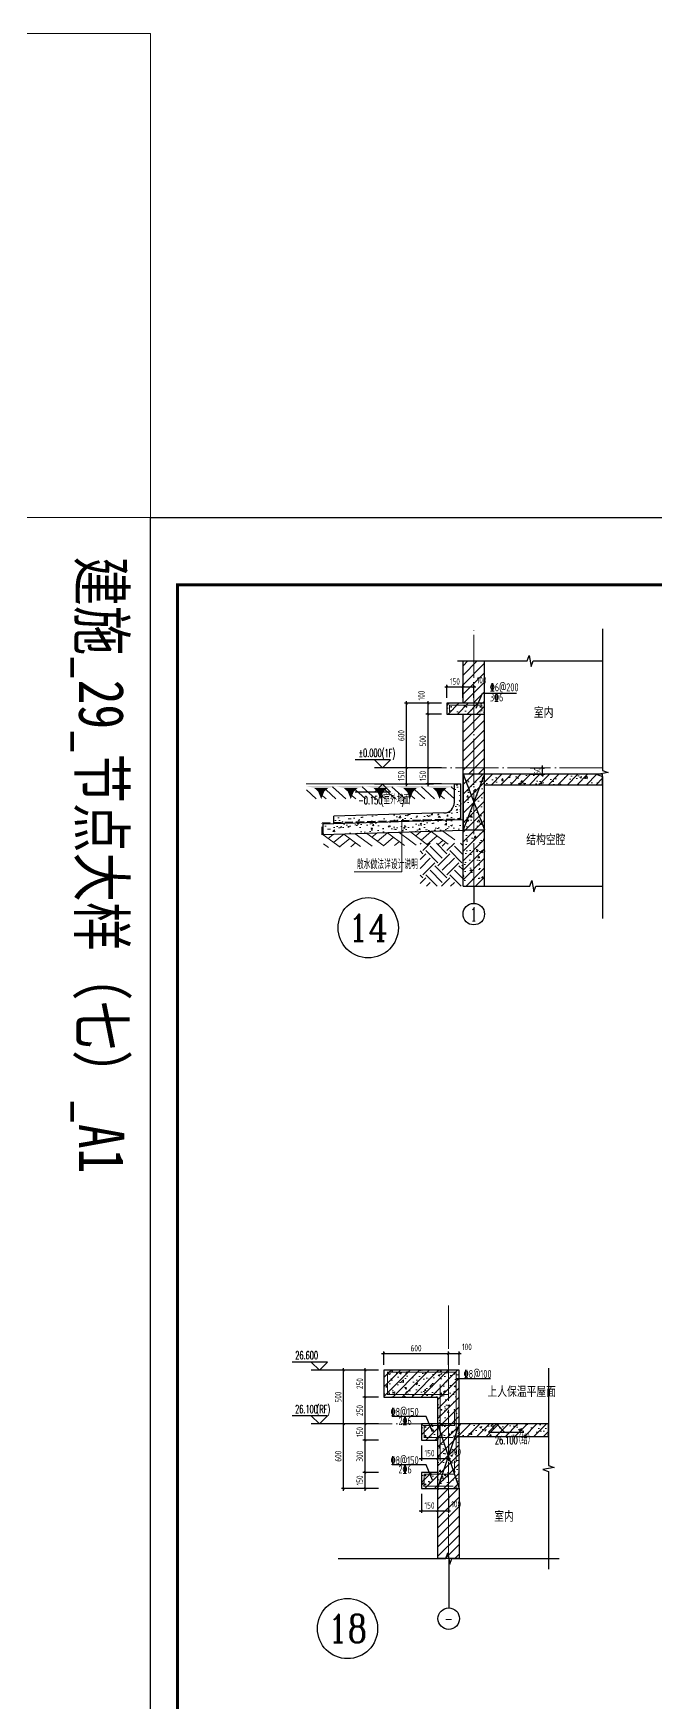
# Model space of a CAD drawing. Extents: x -1712635 to -854203, y -534641 to -21985.
# Drawn here: x -895017 to -889230, y -153896 to -138382 of the extents above; entities that cross this region are included whole.
import ezdxf
from ezdxf.enums import TextEntityAlignment as Align

# ---------------------------------------------------------------- set-up
doc = ezdxf.new("R2010")
doc.units = 0
doc.header["$LTSCALE"] = 1000
doc.linetypes.add('DASH', pattern=[0.35, 0.25, -0.1])
doc.linetypes.add('DOTE', pattern=[2.42, 2, -0.2, 0.02, -0.2])
doc.layers.get('0').update_dxf_attribs({"linetype": 'CONTINUOUS'})
doc.layers.get('Defpoints').update_dxf_attribs({"linetype": 'CONTINUOUS'})
for name, color, linetype in [('A-AXIS_TEXT', 7, 'CONTINUOUS'), ('AXIS', 3, 'CONTINUOUS'), ('COLUMN', 4, 'CONTINUOUS'), ('DIM', 2, 'CONTINUOUS'), ('DIM_ELEV', 3, 'CONTINUOUS'), ('DIM_SYMB', 3, 'CONTINUOUS'), ('PUB_TEXT', 2, 'CONTINUOUS'), ('REIN', 6, 'CONTINUOUS'), ('S-大样-砼线', 7, 'CONTINUOUS'), ('S-引出线', 40, 'CONTINUOUS'), ('TEXT', 2, 'CONTINUOUS'), ('WALL', 2, 'CONTINUOUS'), ('yichutu', 7, 'CONTINUOUS'), ('导图字', 7, 'CONTINUOUS')]:
    doc.layers.add(name, color=color, linetype=linetype)
for name, color, linetype, lineweight in [('AXIS_TEXT', 7, 'CONTINUOUS', 20), ('DOTE', 19, 'DOTE', 9), ('PUB_HATCH', 8, 'CONTINUOUS', 9), ('图框', 9, 'CONTINUOUS', 18), ('填充', 251, 'CONTINUOUS', 5), ('平面-排水沟', 86, 'CONTINUOUS', 15), ('立面-中轮廓线', 30, 'CONTINUOUS', 35), ('粉刷', 251, 'CONTINUOUS', 9)]:
    doc.layers.add(name, color=color, linetype=linetype, lineweight=lineweight)
doc.styles.add('_TCH_AXIS', font='COMPLEX', dxfattribs={"bigfont": 'GBCBIG'})
doc.styles.add('_TCH_DIM', font='SIMPLEX.shx', dxfattribs={"width": 0.7, "bigfont": 'GBCBIG.shx'})
doc.styles.add('COMPLEX', font='COMPLEX')
doc.styles.add('DIM_FONT_T3', font='SIMPLEX', dxfattribs={"width": 0.705882, "bigfont": 'GBCBIG'})
doc.styles.add('TSSD_DIMENSION', font='Tssdeng.shx', dxfattribs={"width": 0.7, "bigfont": 'tssdchn.shx'})
doc.styles.add('TSSD_REIN', font='tssdeng.shx', dxfattribs={"width": 0.7, "height": 300, "bigfont": 'tssdchn.shx'})
doc.styles.add('w', font='tssdeng.shx', dxfattribs={"width": 0.8, "bigfont": 'tssdchn.shx'})
doc.styles.add('黑体', font='simhei.ttf')
doc.dimstyles.new('TSSD_20_20', dxfattribs={"dimtxt": 60, "dimasz": 20, "dimexe": 20, "dimexo": 50, "dimgap": 20, "dimtad": 1, "dimdec": 0, "dimzin": 0, "dimdsep": 46, "dimtxsty": 'TSSD_DIMENSION', "dimblk": 'ARCHTICK', "dimblk1": 'ARCHTICK', "dimblk2": 'ARCHTICK', "dimcen": 0, "dimdle": 20, "dimclrt": 7, "dimadec": 0, "dimazin": 0, "dimtfac": 1, "dimtdec": 0, "dimtix": 1, "dimtmove": 2, "dimatfit": 3, "dimfxl": 0, "dimtolj": 1, "dimtzin": 0, "dimarcsym": 0})
pattern_1 = [(50, (28072.99, 249033.25), (143.452037, -12.550427), [15, -165]), (355, (28072.99, 249033.25), (-27.750267, 150.438427), [12, -132]), (100.4514, (28084.94, 249032.2), (115.701876, 137.88791), [12.74804, -140.22842]), (46.1842, (28072.99, 249073.25), (213.44821, -33.1038), [22.5, -247.5]), (96.6356, (28090.77, 249070.5), (186.93254, 194.82357), [19.12206, -210.3426]), (351.1842, (28072.99, 249073.25), (186.93239, 194.82372), [18, -198]), (21, (28092.99, 249063.25), (119.38141, -80.52378), [15, -165]), (326, (28092.99, 249063.25), (48.663066, 145.03001), [12, -132]), (71.4514, (28102.93, 249056.54), (168.044526, 64.5061), [12.74804, -140.22842]), (37.5, (28072.986, 249033.25), (2.431971, 66.578771), [0, -130.4, 0, -134, 0, -132.5]), (7.5, (28072.986, 249033.25), (52.613907, 78.882342), [0, -76.4, 0, -127.4, 0, -50.5]), (327.5, (28028.386, 249033.25), (106.764487, -4.510974), [0, -50, 0, -156, 0, -207]), (317.5, (28008.39, 249033.25), (116.637234, 20.020996), [0, -65, 0, -103.6, 0, -147])]
pattern_2 = [(45, (-1569657.01, 4597.395), (-44.1941915, 44.1941915), [])]
pattern_3 = [(45, (-1569657.01, 4552.52), (-44.194174, 44.194174), []), (50, (-1569657.01, 4552.52), (179.315046, -15.688034), [18.75, -206.25]), (355, (-1569657.01, 4552.52), (-34.687833, 188.048033), [15, -165]), (100.4514, (-1569642.07, 4551.21), (144.627345, 172.359886), [15.935047, -175.28553]), (46.1842, (-1569657, 4602.52), (266.81026, -41.379754), [28.125, -309.375]), (96.6356, (-1569634.78, 4599.07), (233.66568, 243.52947), [23.90257, -262.92825]), (351.1842, (-1569657, 4602.52), (233.66549, 243.52965), [22.5, -247.5]), (21, (-1569632.01, 4590.02), (149.226763, -100.654723), [18.75, -206.25]), (326, (-1569632.01, 4590.02), (60.828833, 181.28751), [15, -165]), (71.4514, (-1569619.58, 4581.63), (210.055657, 80.632624), [15.935047, -175.28553]), (37.5, (-1569657.01, 4552.52), (3.039964, 83.2234635), [0, -163, 0, -167.5, 0, -165.625]), (7.5, (-1569657.01, 4552.52), (65.767384, 98.602928), [0, -95.5, 0, -159.25, 0, -63.125]), (327.5, (-1569712.76, 4552.52), (133.455609, -5.638718), [0, -62.5, 0, -195, 0, -258.75]), (317.5, (-1569737.76, 4552.52), (145.796542, 25.026246), [0, -81.25, 0, -129.5, 0, -183.75])]

# ---------------------------------------------------------------- blocks, each defined once
blk = doc.blocks.new('GFDDDDRG')
at = {"layer": '图框'}
blk.add_lwpolyline([(923310, -107437), (923310, -159999), (893610, -159999), (893610, -107437)], close=True, dxfattribs=at)
blk.add_lwpolyline([(923310, -107437), (923310, -159999), (893610, -159999), (893610, -107437)], close=True, dxfattribs=at)
at = {"layer": '图框', "const_width": 50}
blk.add_lwpolyline([(894110, -159499), (922810, -159499), (922810, -108687), (894110, -108687)], close=True, dxfattribs=at)
blk = doc.blocks.new('yct-1051-594-26275-14850-25-1002.0')
at = {"layer": 'yichutu', "color": 7}
blk.add_lwpolyline([(0, 0), (0, 14850), (26275, 14850), (26275, 0)], close=True, dxfattribs=at)
blk = doc.blocks.new('$LINEPAT$素土夯实')
at = {"color": 0}
for p, q in [((0, -210), (210, 0)), ((120, -300), (420, 0)), ((420, 0), (608, -188)), ((495, -300), (795, 0)), ((615, 0), (705, -90)), ((210, -210), (300, -300)), ((315, -105), (502, -293)), ((705, -300), (795, -210))]:
    blk.add_line(p, q, dxfattribs=at)
blk = doc.blocks.new('$LinePat$自然土壤')
at = {"color": 0}
for p, q in [((0, -90), (71, -19)), ((0, -300), (211, -89)), ((210, -300), (286, -224)), ((420, -300), (630, -90))]:
    blk.add_line(p, q, dxfattribs=at)
for points in [[(0, 0), (630, 0), (168, -45), (462, -45)], [(168, -45), (462, -45), (252, -132), (378, -132)], [(252, -132), (378, -132), (315, -300)]]:
    blk.add_solid(points, dxfattribs=at)
blk = doc.blocks.new('sanshui')
at = {"layer": '粉刷'}
h = blk.add_hatch(dxfattribs=at)
h.set_pattern_fill('混凝土', color=256, scale=20)
h.set_pattern_definition(pattern_1)
edge = h.paths.add_edge_path()
edge.add_line((346318, 427330), (346258, 427330))
edge.add_line((346258, 427330), (346258, 427160))
edge.add_arc((346158, 427160), 100, 271.7184, 360, ccw=False)
edge.add_line((346161, 427060), (345138, 427030))
edge.add_line((345138, 427030), (345138, 426970))
edge.add_line((345138, 426970), (346318, 427005))
edge.add_line((346318, 427005), (346318, 427330))
h = blk.add_hatch(dxfattribs=at)
h.set_pattern_fill('混凝土', color=256, scale=20)
h.set_pattern_definition(pattern_1)
h.paths.add_polyline_path([(346338, 426896), (346338, 426996), (345038, 426957), (345038, 426857)])
at = {"layer": 'COLUMN'}
for p, q in [((346258, 427330), (346318, 427330)), ((346258, 427160), (346258, 427330)), ((346318, 426995), (346318, 427330)), ((346338, 426996), (345038, 426957)), ((345038, 426857), (345038, 426957)), ((346161, 427060), (345138, 427030)), ((345138, 426960), (345138, 427030)), ((346338, 426896), (345038, 426857))]:
    blk.add_line(p, q, dxfattribs=at)
blk.add_arc((346158, 427160), 100, 271.7184, 0, dxfattribs=at)
at = {"layer": '立面-中轮廓线', "linetype": 'DASH', "ltscale": 0.3}
blk.add_lwpolyline([(345028, 426857), (345028, 426966), (346318, 427005)], dxfattribs=at)
at = {"layer": '粉刷'}
blk.add_line((344881, 427330), (346258, 427330), dxfattribs=at)
at = {"layer": '粉刷', "yscale": 0.4, "zscale": 0.4}
for name, p, xscale, rotation in [('$LinePat$自然土壤', (345157, 427310), -0.4369306507241237, 359.9999999999903), ('$LinePat$自然土壤', (345432, 427310), -0.4369306507241237, 359.9999999999903), ('$LinePat$自然土壤', (345707, 427310), -0.4369306507241237, 359.9999999999903), ('$LinePat$自然土壤', (345983, 427310), -0.4369306507241237, 359.9999999999903), ('$LinePat$自然土壤', (346258, 427310), -0.4369306507241237, 359.9999999999903), ('$LINEPAT$素土夯实', (345444, 426869), -0.5117605352322558, 1.718358001643932), ('$LINEPAT$素土夯实', (345851, 426881), -0.5117605352322558, 1.718358001643932), ('$LINEPAT$素土夯实', (346258, 426893), -0.5117605352322558, 1.718358001643932)]:
    blk.add_blockref(name, p, dxfattribs=dict(at, xscale=xscale, rotation=rotation))
blk = doc.blocks.new('_ArchTick')
at = {"color": 0, "const_width": 0.35}
blk.add_lwpolyline([(-0.5, -0.5), (0.5, 0.5)], dxfattribs=at)
blk = doc.blocks.new('*D3539')
at = {"layer": 'Defpoints', "color": 0}
for p in [(-890447, -145208), (-890447, -145268), (-890281, -145208)]:
    blk.add_point(p, dxfattribs=at)
at = {"layer": 'DIM', "color": 0, "lineweight": -2}
for p, q in [((-890281, -145208), (-890281, -145188)), ((-890397, -145208), (-890261, -145208)), ((-890397, -145268), (-890261, -145268)), ((-890281, -145268), (-890281, -145208)), ((-890281, -145268), (-890281, -145288))]:
    blk.add_line(p, q, dxfattribs=at)
at = {"layer": 'DIM', "color": 0, "lineweight": -2, "xscale": 20, "yscale": 20, "zscale": 20}
for p, rotation in [((-890281, -145208), 270), ((-890281, -145268), 90)]:
    blk.add_blockref('_ArchTick', p, dxfattribs=dict(at, rotation=rotation))
at = {"layer": 'DIM', "color": 7, "insert": (-890331, -145238), "char_height": 60, "attachment_point": 5, "rotation": 90, "style": 'TSSD_DIMENSION'}
blk.add_mtext('\\A1;60', dxfattribs=at)
blk = doc.blocks.new('*D3540')
at = {"layer": 'Defpoints', "color": 0}
for p in [(-892132, -151306), (-891832, -151306), (-891832, -151906)]:
    blk.add_point(p, dxfattribs=at)
at = {"layer": 'DIM', "color": 0, "lineweight": -2}
for p, q in [((-891882, -151306), (-892152, -151306)), ((-892132, -151926), (-892132, -151286)), ((-891882, -151906), (-892152, -151906))]:
    blk.add_line(p, q, dxfattribs=at)
at = {"layer": 'DIM', "color": 0, "lineweight": -2, "xscale": 20, "yscale": 20, "zscale": 20}
for p, rotation in [((-892132, -151306), 90), ((-892132, -151906), 270)]:
    blk.add_blockref('_ArchTick', p, dxfattribs=dict(at, rotation=rotation))
at = {"layer": 'DIM', "color": 7, "insert": (-892182, -151606), "char_height": 60, "attachment_point": 5, "rotation": 90, "style": 'TSSD_DIMENSION'}
blk.add_mtext('\\A1;600', dxfattribs=at)
blk = doc.blocks.new('*D3541')
at = {"layer": 'Defpoints', "color": 0}
for p in [(-892132, -150806), (-891832, -150806), (-891832, -151306)]:
    blk.add_point(p, dxfattribs=at)
at = {"layer": 'DIM', "color": 0, "lineweight": -2}
for p, q in [((-892132, -151326), (-892132, -150786)), ((-891882, -150806), (-892152, -150806)), ((-891882, -151306), (-892152, -151306))]:
    blk.add_line(p, q, dxfattribs=at)
at = {"layer": 'DIM', "color": 0, "lineweight": -2, "xscale": 20, "yscale": 20, "zscale": 20}
for p, rotation in [((-892132, -150806), 90), ((-892132, -151306), 270)]:
    blk.add_blockref('_ArchTick', p, dxfattribs=dict(at, rotation=rotation))
at = {"layer": 'DIM', "color": 7, "insert": (-892182, -151056), "char_height": 60, "attachment_point": 5, "rotation": 90, "style": 'TSSD_DIMENSION'}
blk.add_mtext('\\A1;500', dxfattribs=at)
blk = doc.blocks.new('*D3542')
at = {"layer": 'Defpoints', "color": 0}
for p in [(-891408, -151456), (-891258, -151456), (-891258, -151628)]:
    blk.add_point(p, dxfattribs=at)
at = {"layer": 'DIM', "color": 0, "lineweight": -2}
for p, q in [((-891408, -151506), (-891408, -151648)), ((-891258, -151506), (-891258, -151648)), ((-891428, -151628), (-891238, -151628))]:
    blk.add_line(p, q, dxfattribs=at)
at = {"layer": 'DIM', "color": 0, "lineweight": -2, "xscale": 20, "yscale": 20, "zscale": 20, "rotation": 180}
blk.add_blockref('_ArchTick', (-891408, -151628), dxfattribs=at)
at = {"layer": 'DIM', "color": 0, "lineweight": -2, "xscale": 20, "yscale": 20, "zscale": 20}
blk.add_blockref('_ArchTick', (-891258, -151628), dxfattribs=at)
at = {"layer": 'DIM', "color": 7, "insert": (-891333, -151578), "char_height": 60, "attachment_point": 5, "style": 'TSSD_DIMENSION'}
blk.add_mtext('\\A1;150', dxfattribs=at)
blk = doc.blocks.new('*D3543')
at = {"layer": 'Defpoints', "color": 0}
for p in [(-891258, -151456), (-891158, -151456), (-891158, -151628)]:
    blk.add_point(p, dxfattribs=at)
at = {"layer": 'DIM', "color": 0, "lineweight": -2}
for p, q in [((-891258, -151506), (-891258, -151648)), ((-891158, -151506), (-891158, -151648)), ((-891278, -151628), (-891138, -151628))]:
    blk.add_line(p, q, dxfattribs=at)
at = {"layer": 'DIM', "color": 0, "lineweight": -2, "xscale": 20, "yscale": 20, "zscale": 20, "rotation": 180}
blk.add_blockref('_ArchTick', (-891258, -151628), dxfattribs=at)
at = {"layer": 'DIM', "color": 0, "lineweight": -2, "xscale": 20, "yscale": 20, "zscale": 20}
blk.add_blockref('_ArchTick', (-891158, -151628), dxfattribs=at)
at = {"layer": 'DIM', "color": 7, "insert": (-891085, -151566), "char_height": 60, "attachment_point": 5, "style": 'TSSD_DIMENSION'}
blk.add_mtext('\\A1;100', dxfattribs=at)
blk = doc.blocks.new('*D3544')
at = {"layer": 'Defpoints', "color": 0}
for p in [(-891158, -150652), (-891758, -150806), (-891158, -150806)]:
    blk.add_point(p, dxfattribs=at)
at = {"layer": 'DIM', "color": 0, "lineweight": -2}
for p, q in [((-891758, -150756), (-891758, -150632)), ((-891158, -150756), (-891158, -150632)), ((-891778, -150652), (-891138, -150652))]:
    blk.add_line(p, q, dxfattribs=at)
at = {"layer": 'DIM', "color": 0, "lineweight": -2, "xscale": 20, "yscale": 20, "zscale": 20, "rotation": 180}
blk.add_blockref('_ArchTick', (-891758, -150652), dxfattribs=at)
at = {"layer": 'DIM', "color": 0, "lineweight": -2, "xscale": 20, "yscale": 20, "zscale": 20}
blk.add_blockref('_ArchTick', (-891158, -150652), dxfattribs=at)
at = {"layer": 'DIM', "color": 7, "insert": (-891458, -150602), "char_height": 60, "attachment_point": 5, "style": 'TSSD_DIMENSION'}
blk.add_mtext('\\A1;600', dxfattribs=at)
blk = doc.blocks.new('*D3545')
at = {"layer": 'Defpoints', "color": 0}
for p in [(-891058, -150652), (-891158, -150806), (-891058, -150806)]:
    blk.add_point(p, dxfattribs=at)
at = {"layer": 'DIM', "color": 0, "lineweight": -2}
for p, q in [((-891158, -150756), (-891158, -150632)), ((-891058, -150756), (-891058, -150632)), ((-891178, -150652), (-891038, -150652))]:
    blk.add_line(p, q, dxfattribs=at)
at = {"layer": 'DIM', "color": 0, "lineweight": -2, "xscale": 20, "yscale": 20, "zscale": 20, "rotation": 180}
blk.add_blockref('_ArchTick', (-891158, -150652), dxfattribs=at)
at = {"layer": 'DIM', "color": 0, "lineweight": -2, "xscale": 20, "yscale": 20, "zscale": 20}
blk.add_blockref('_ArchTick', (-891058, -150652), dxfattribs=at)
at = {"layer": 'DIM', "color": 7, "insert": (-890985, -150590), "char_height": 60, "attachment_point": 5, "style": 'TSSD_DIMENSION'}
blk.add_mtext('\\A1;100', dxfattribs=at)
blk = doc.blocks.new('*D3546')
at = {"layer": 'Defpoints', "color": 0}
for p in [(-891408, -151906), (-891258, -151906), (-891258, -152113)]:
    blk.add_point(p, dxfattribs=at)
at = {"layer": 'DIM', "color": 0, "lineweight": -2}
for p, q in [((-891408, -151956), (-891408, -152133)), ((-891258, -151956), (-891258, -152133)), ((-891428, -152113), (-891238, -152113))]:
    blk.add_line(p, q, dxfattribs=at)
at = {"layer": 'DIM', "color": 0, "lineweight": -2, "xscale": 20, "yscale": 20, "zscale": 20, "rotation": 180}
blk.add_blockref('_ArchTick', (-891408, -152113), dxfattribs=at)
at = {"layer": 'DIM', "color": 0, "lineweight": -2, "xscale": 20, "yscale": 20, "zscale": 20}
blk.add_blockref('_ArchTick', (-891258, -152113), dxfattribs=at)
at = {"layer": 'DIM', "color": 7, "insert": (-891333, -152063), "char_height": 60, "attachment_point": 5, "style": 'TSSD_DIMENSION'}
blk.add_mtext('\\A1;150', dxfattribs=at)
blk = doc.blocks.new('*D3547')
at = {"layer": 'Defpoints', "color": 0}
for p in [(-891258, -151906), (-891158, -151906), (-891158, -152113)]:
    blk.add_point(p, dxfattribs=at)
at = {"layer": 'DIM', "color": 0, "lineweight": -2}
for p, q in [((-891258, -151956), (-891258, -152133)), ((-891158, -151956), (-891158, -152133)), ((-891278, -152113), (-891138, -152113))]:
    blk.add_line(p, q, dxfattribs=at)
at = {"layer": 'DIM', "color": 0, "lineweight": -2, "xscale": 20, "yscale": 20, "zscale": 20, "rotation": 180}
blk.add_blockref('_ArchTick', (-891258, -152113), dxfattribs=at)
at = {"layer": 'DIM', "color": 0, "lineweight": -2, "xscale": 20, "yscale": 20, "zscale": 20}
blk.add_blockref('_ArchTick', (-891158, -152113), dxfattribs=at)
at = {"layer": 'DIM', "color": 7, "insert": (-891085, -152051), "char_height": 60, "attachment_point": 5, "style": 'TSSD_DIMENSION'}
blk.add_mtext('\\A1;100', dxfattribs=at)
blk = doc.blocks.new('*D3548')
at = {"layer": 'Defpoints', "color": 0}
for p in [(-891932, -150806), (-891758, -150806), (-891758, -151056)]:
    blk.add_point(p, dxfattribs=at)
at = {"layer": 'DIM', "color": 0, "lineweight": -2}
for p, q in [((-891932, -151076), (-891932, -150786)), ((-891808, -150806), (-891952, -150806)), ((-891808, -151056), (-891952, -151056))]:
    blk.add_line(p, q, dxfattribs=at)
at = {"layer": 'DIM', "color": 0, "lineweight": -2, "xscale": 20, "yscale": 20, "zscale": 20}
for p, rotation in [((-891932, -150806), 90), ((-891932, -151056), 270)]:
    blk.add_blockref('_ArchTick', p, dxfattribs=dict(at, rotation=rotation))
at = {"layer": 'DIM', "color": 7, "insert": (-891982, -150931), "char_height": 60, "attachment_point": 5, "rotation": 90, "style": 'TSSD_DIMENSION'}
blk.add_mtext('\\A1;250', dxfattribs=at)
blk = doc.blocks.new('*D3549')
at = {"layer": 'Defpoints', "color": 0}
for p in [(-891932, -151056), (-891758, -151056), (-891758, -151306)]:
    blk.add_point(p, dxfattribs=at)
at = {"layer": 'DIM', "color": 0, "lineweight": -2}
for p, q in [((-891808, -151056), (-891952, -151056)), ((-891932, -151326), (-891932, -151036)), ((-891808, -151306), (-891952, -151306))]:
    blk.add_line(p, q, dxfattribs=at)
at = {"layer": 'DIM', "color": 0, "lineweight": -2, "xscale": 20, "yscale": 20, "zscale": 20}
for p, rotation in [((-891932, -151056), 90), ((-891932, -151306), 270)]:
    blk.add_blockref('_ArchTick', p, dxfattribs=dict(at, rotation=rotation))
at = {"layer": 'DIM', "color": 7, "insert": (-891982, -151181), "char_height": 60, "attachment_point": 5, "rotation": 90, "style": 'TSSD_DIMENSION'}
blk.add_mtext('\\A1;250', dxfattribs=at)
blk = doc.blocks.new('*D3550')
at = {"layer": 'Defpoints', "color": 0}
for p in [(-891932, -151306), (-891758, -151306), (-891758, -151456)]:
    blk.add_point(p, dxfattribs=at)
at = {"layer": 'DIM', "color": 0, "lineweight": -2}
for p, q in [((-891808, -151306), (-891952, -151306)), ((-891932, -151476), (-891932, -151286)), ((-891808, -151456), (-891952, -151456))]:
    blk.add_line(p, q, dxfattribs=at)
at = {"layer": 'DIM', "color": 0, "lineweight": -2, "xscale": 20, "yscale": 20, "zscale": 20}
for p, rotation in [((-891932, -151306), 90), ((-891932, -151456), 270)]:
    blk.add_blockref('_ArchTick', p, dxfattribs=dict(at, rotation=rotation))
at = {"layer": 'DIM', "color": 7, "insert": (-891982, -151381), "char_height": 60, "attachment_point": 5, "rotation": 90, "style": 'TSSD_DIMENSION'}
blk.add_mtext('\\A1;150', dxfattribs=at)
blk = doc.blocks.new('*D3551')
at = {"layer": 'Defpoints', "color": 0}
for p in [(-891932, -151456), (-891758, -151456), (-891758, -151756)]:
    blk.add_point(p, dxfattribs=at)
at = {"layer": 'DIM', "color": 0, "lineweight": -2}
for p, q in [((-891808, -151456), (-891952, -151456)), ((-891932, -151776), (-891932, -151436)), ((-891808, -151756), (-891952, -151756))]:
    blk.add_line(p, q, dxfattribs=at)
at = {"layer": 'DIM', "color": 0, "lineweight": -2, "xscale": 20, "yscale": 20, "zscale": 20}
for p, rotation in [((-891932, -151456), 90), ((-891932, -151756), 270)]:
    blk.add_blockref('_ArchTick', p, dxfattribs=dict(at, rotation=rotation))
at = {"layer": 'DIM', "color": 7, "insert": (-891982, -151606), "char_height": 60, "attachment_point": 5, "rotation": 90, "style": 'TSSD_DIMENSION'}
blk.add_mtext('\\A1;300', dxfattribs=at)
blk = doc.blocks.new('*D3552')
at = {"layer": 'Defpoints', "color": 0}
for p in [(-891932, -151756), (-891758, -151756), (-891758, -151906)]:
    blk.add_point(p, dxfattribs=at)
at = {"layer": 'DIM', "color": 0, "lineweight": -2}
for p, q in [((-891808, -151756), (-891952, -151756)), ((-891932, -151926), (-891932, -151736)), ((-891808, -151906), (-891952, -151906))]:
    blk.add_line(p, q, dxfattribs=at)
at = {"layer": 'DIM', "color": 0, "lineweight": -2, "xscale": 20, "yscale": 20, "zscale": 20}
for p, rotation in [((-891932, -151756), 90), ((-891932, -151906), 270)]:
    blk.add_blockref('_ArchTick', p, dxfattribs=dict(at, rotation=rotation))
at = {"layer": 'DIM', "color": 7, "insert": (-891982, -151831), "char_height": 60, "attachment_point": 5, "rotation": 90, "style": 'TSSD_DIMENSION'}
blk.add_mtext('\\A1;150', dxfattribs=at)
blk = doc.blocks.new('*D3651')
at = {"layer": 'Defpoints', "color": 0}
for p in [(-891022, -144456), (-891172, -144608), (-891022, -144608)]:
    blk.add_point(p, dxfattribs=at)
at = {"layer": 'DIM', "color": 0, "lineweight": -2}
for p, q in [((-891192, -144456), (-891002, -144456)), ((-891172, -144558), (-891172, -144436)), ((-891022, -144558), (-891022, -144436))]:
    blk.add_line(p, q, dxfattribs=at)
at = {"layer": 'DIM', "color": 0, "lineweight": -2, "xscale": 20, "yscale": 20, "zscale": 20, "rotation": 180}
blk.add_blockref('_ArchTick', (-891172, -144456), dxfattribs=at)
at = {"layer": 'DIM', "color": 0, "lineweight": -2, "xscale": 20, "yscale": 20, "zscale": 20}
blk.add_blockref('_ArchTick', (-891022, -144456), dxfattribs=at)
at = {"layer": 'DIM', "color": 7, "insert": (-891097, -144406), "char_height": 60, "attachment_point": 5, "style": 'TSSD_DIMENSION'}
blk.add_mtext('\\A1;150', dxfattribs=at)
blk = doc.blocks.new('*D3652')
at = {"layer": 'Defpoints', "color": 0}
for p in [(-890922, -144456), (-891022, -144608), (-890922, -144608)]:
    blk.add_point(p, dxfattribs=at)
at = {"layer": 'DIM', "color": 0, "lineweight": -2}
for p, q in [((-891042, -144456), (-890902, -144456)), ((-891022, -144558), (-891022, -144436)), ((-890922, -144558), (-890922, -144436))]:
    blk.add_line(p, q, dxfattribs=at)
at = {"layer": 'DIM', "color": 0, "lineweight": -2, "xscale": 20, "yscale": 20, "zscale": 20, "rotation": 180}
blk.add_blockref('_ArchTick', (-891022, -144456), dxfattribs=at)
at = {"layer": 'DIM', "color": 0, "lineweight": -2, "xscale": 20, "yscale": 20, "zscale": 20}
blk.add_blockref('_ArchTick', (-890922, -144456), dxfattribs=at)
at = {"layer": 'DIM', "color": 7, "insert": (-890849, -144394), "char_height": 60, "attachment_point": 5, "style": 'TSSD_DIMENSION'}
blk.add_mtext('\\A1;100', dxfattribs=at)
blk = doc.blocks.new('*D3653')
at = {"layer": 'Defpoints', "color": 0}
for p in [(-891346, -144608), (-891172, -144608), (-891172, -144708)]:
    blk.add_point(p, dxfattribs=at)
at = {"layer": 'DIM', "color": 0, "lineweight": -2}
for p, q in [((-891222, -144608), (-891366, -144608)), ((-891222, -144708), (-891366, -144708)), ((-891346, -144728), (-891346, -144588))]:
    blk.add_line(p, q, dxfattribs=at)
at = {"layer": 'DIM', "color": 0, "lineweight": -2, "xscale": 20, "yscale": 20, "zscale": 20}
for p, rotation in [((-891346, -144608), 90), ((-891346, -144708), 270)]:
    blk.add_blockref('_ArchTick', p, dxfattribs=dict(at, rotation=rotation))
at = {"layer": 'DIM', "color": 7, "insert": (-891408, -144536), "char_height": 60, "attachment_point": 5, "rotation": 90, "style": 'TSSD_DIMENSION'}
blk.add_mtext('\\A1;100', dxfattribs=at)
blk = doc.blocks.new('*D3654')
at = {"layer": 'Defpoints', "color": 0}
for p in [(-891346, -144708), (-891172, -144708), (-891172, -145208)]:
    blk.add_point(p, dxfattribs=at)
at = {"layer": 'DIM', "color": 0, "lineweight": -2}
for p, q in [((-891222, -144708), (-891366, -144708)), ((-891346, -145228), (-891346, -144688)), ((-891222, -145208), (-891366, -145208))]:
    blk.add_line(p, q, dxfattribs=at)
at = {"layer": 'DIM', "color": 0, "lineweight": -2, "xscale": 20, "yscale": 20, "zscale": 20}
for p, rotation in [((-891346, -144708), 90), ((-891346, -145208), 270)]:
    blk.add_blockref('_ArchTick', p, dxfattribs=dict(at, rotation=rotation))
at = {"layer": 'DIM', "color": 7, "insert": (-891396, -144958), "char_height": 60, "attachment_point": 5, "rotation": 90, "style": 'TSSD_DIMENSION'}
blk.add_mtext('\\A1;500', dxfattribs=at)
blk = doc.blocks.new('*D3655')
at = {"layer": 'Defpoints', "color": 0}
for p in [(-891346, -145208), (-891172, -145208), (-891172, -145358)]:
    blk.add_point(p, dxfattribs=at)
at = {"layer": 'DIM', "color": 0, "lineweight": -2}
for p, q in [((-891346, -145378), (-891346, -145188)), ((-891222, -145208), (-891366, -145208)), ((-891222, -145358), (-891366, -145358))]:
    blk.add_line(p, q, dxfattribs=at)
at = {"layer": 'DIM', "color": 0, "lineweight": -2, "xscale": 20, "yscale": 20, "zscale": 20}
for p, rotation in [((-891346, -145208), 90), ((-891346, -145358), 270)]:
    blk.add_blockref('_ArchTick', p, dxfattribs=dict(at, rotation=rotation))
at = {"layer": 'DIM', "color": 7, "insert": (-891396, -145283), "char_height": 60, "attachment_point": 5, "rotation": 90, "style": 'TSSD_DIMENSION'}
blk.add_mtext('\\A1;150', dxfattribs=at)
blk = doc.blocks.new('*D3673')
at = {"layer": 'Defpoints', "color": 0}
for p in [(-891546, -145208), (-891246, -145208), (-891246, -145359)]:
    blk.add_point(p, dxfattribs=at)
at = {"layer": 'DIM', "color": 0, "lineweight": -2}
for p, q in [((-891546, -145379), (-891546, -145188)), ((-891296, -145208), (-891566, -145208)), ((-891296, -145359), (-891566, -145359))]:
    blk.add_line(p, q, dxfattribs=at)
at = {"layer": 'DIM', "color": 0, "lineweight": -2, "xscale": 20, "yscale": 20, "zscale": 20}
for p, rotation in [((-891546, -145208), 90), ((-891546, -145359), 270)]:
    blk.add_blockref('_ArchTick', p, dxfattribs=dict(at, rotation=rotation))
at = {"layer": 'DIM', "color": 7, "insert": (-891596, -145283), "char_height": 60, "attachment_point": 5, "rotation": 90, "style": 'TSSD_DIMENSION'}
blk.add_mtext('\\A1;150', dxfattribs=at)
blk = doc.blocks.new('*D3674')
at = {"layer": 'Defpoints', "color": 0}
for p in [(-891546, -144608), (-891246, -144608), (-891246, -145208)]:
    blk.add_point(p, dxfattribs=at)
at = {"layer": 'DIM', "color": 0, "lineweight": -2}
for p, q in [((-891296, -144608), (-891566, -144608)), ((-891546, -145228), (-891546, -144588)), ((-891296, -145208), (-891566, -145208))]:
    blk.add_line(p, q, dxfattribs=at)
at = {"layer": 'DIM', "color": 0, "lineweight": -2, "xscale": 20, "yscale": 20, "zscale": 20}
for p, rotation in [((-891546, -144608), 90), ((-891546, -145208), 270)]:
    blk.add_blockref('_ArchTick', p, dxfattribs=dict(at, rotation=rotation))
at = {"layer": 'DIM', "color": 7, "insert": (-891596, -144908), "char_height": 60, "attachment_point": 5, "rotation": 90, "style": 'TSSD_DIMENSION'}
blk.add_mtext('\\A1;600', dxfattribs=at)
blk = doc.blocks.new('_AXISO')
blk.add_circle((0, 0), 0.5)
at = {"layer": 'A-AXIS_TEXT', "style": 'COMPLEX', "width": 1.041667}
blk.add_attdef('A', text='', height=0.56, dxfattribs=at).set_placement((-0.25, -0.28), (0.25, -0.28), align=Align.FIT)
blk = doc.blocks.new('20210809.04121594')
at = {"layer": 'REIN', "const_width": 9}
blk.add_lwpolyline([(87155, 67699), (87155, 67763), (87458, 67763), (87458, 67705)], dxfattribs=at)
at = {"layer": 'REIN', "const_width": 8}
for points in [[(87168, 67748, 1), (87176, 67748, 1)], [(87310, 67748, 1), (87318, 67748, 1)], [(87439, 67748, 1), (87447, 67748, 1)]]:
    blk.add_lwpolyline(points, format="xyb", close=True, dxfattribs=at)
at = {"layer": 'S-大样-砼线'}
for p, q in [((87282, 67121), (87482, 66606)), ((87482, 67121), (87282, 66606))]:
    blk.add_line(p, q, dxfattribs=at)
blk.add_lwpolyline([(87482, 67121), (87282, 67121), (87282, 66606), (87482, 66606)], close=True, dxfattribs=at)
at = {"layer": 'S-引出线'}
blk.add_lwpolyline([(87404, 67734), (87462, 67875), (87780, 67875)], dxfattribs=at)
at = {"layer": 'TEXT', "style": 'w', "width": 0.7}
for s, p in [('%%1326@200', (87532, 67892)), ('3%%1326', (87532, 67798))]:
    blk.add_text(s, height=75, rotation=0, dxfattribs=at).set_placement(p)
blk = doc.blocks.new('20210809.04161054')
at = {"layer": 'REIN', "const_width": 9}
for points in [[(87718, 67455), (87155, 67455), (87155, 67663), (87796, 67663), (87796, 66828)], [(87645, 66834), (87645, 67549)], [(87780, 67289), (87780, 67166), (87496, 67166), (87496, 67054), (87768, 67054)], [(87780, 66839), (87780, 66716), (87496, 66716), (87496, 66604), (87768, 66604)]]:
    blk.add_lwpolyline(points, dxfattribs=at)
at = {"layer": 'REIN', "const_width": 8}
for points in [[(87169, 67644, 1), (87177, 67644, 1)], [(87327, 67649, 1), (87335, 67649, 1)], [(87504, 67649, 1), (87512, 67649, 1)], [(87654, 67646, 1), (87662, 67646, 1)], [(87775, 67646, 1), (87783, 67646, 1)], [(87775, 67478, 1), (87783, 67478, 1)], [(87169, 67466, 1), (87177, 67466, 1)], [(87327, 67471, 1), (87335, 67471, 1)], [(87501, 67471, 1), (87509, 67471, 1)], [(87652, 67466, 1), (87660, 67466, 1)], [(87654, 67313, 1), (87662, 67313, 1)], [(87775, 67313, 1), (87783, 67313, 1)], [(87506, 67153, 1), (87514, 67153, 1)], [(87506, 67070, 1), (87514, 67070, 1)], [(87506, 66703, 1), (87514, 66703, 1)], [(87506, 66620, 1), (87514, 66620, 1)]]:
    blk.add_lwpolyline(points, format="xyb", close=True, dxfattribs=at)
at = {"layer": 'S-大样-砼线'}
for p, q in [((87622, 67181), (87822, 66581)), ((87822, 67181), (87622, 66581))]:
    blk.add_line(p, q, dxfattribs=at)
blk.add_lwpolyline([(87822, 67181), (87622, 67181), (87622, 66581), (87822, 66581)], close=True, dxfattribs=at)
at = {"layer": 'S-引出线'}
for points in [[(88114, 67602), (87796, 67602)], [(87575, 67109), (87517, 67250), (87199, 67250)], [(87575, 66659), (87517, 66800), (87199, 66800)]]:
    blk.add_lwpolyline(points, dxfattribs=at)
at = {"layer": 'TEXT', "color": 1, "style": 'TSSD_REIN', "width": 0.7}
blk.add_text('%%1328@100', height=75, rotation=0, dxfattribs=at).set_placement((87866, 67609))
at = {"layer": 'TEXT', "style": 'TSSD_REIN', "width": 0.7}
for s, p in [('%%1328@150', (87186, 67256)), ('2%%1326', (87258, 67172)), ('%%1328@150', (87186, 66806)), ('2%%1326', (87258, 66722))]:
    blk.add_text(s, height=75, rotation=0, dxfattribs=at).set_placement(p)

msp = doc.modelspace()

# ---------------------------------------------------------------- hatches: boundary and pattern name
at = {"layer": 'PUB_HATCH'}
h = msp.add_hatch(dxfattribs=at)
h.set_pattern_fill('普通砖', color=256, scale=25, style=0)
h.set_pattern_definition(pattern_2)
h.paths.add_polyline_path([(-890821.51, -144608.11), (-890821.51, -144215.32), (-891021.51, -144215.32), (-891021.51, -144608.11)])
h = msp.add_hatch(dxfattribs=at)
h.set_pattern_fill('钢筋混凝土', color=256, scale=25, style=0)
h.set_pattern_definition(pattern_3)
h.paths.add_polyline_path([(-890821.51, -144708.11), (-890821.51, -144608.11), (-891171.51, -144608.11), (-891171.51, -144708.11)])
h = msp.add_hatch(dxfattribs=at)
h.set_pattern_fill('普通砖', color=256, scale=25, style=0)
h.set_pattern_definition(pattern_2)
h.paths.add_polyline_path([(-891021.51, -145268.11), (-890821.51, -145268.11), (-890821.51, -144708.11), (-891021.51, -144708.11)])
h = msp.add_hatch(dxfattribs=at)
h.set_pattern_fill('钢筋混凝土', color=256, scale=25, style=0)
h.set_pattern_definition(pattern_3)
h.paths.add_polyline_path([(-890821.54, -146308.11), (-890821.51, -145368.11), (-891021.51, -145268.11), (-891021.54, -146308.11)])
h = msp.add_hatch(dxfattribs=at)
h.set_pattern_fill('钢筋混凝土', color=256, scale=25, style=0)
h.set_pattern_definition(pattern_3)
h.paths.add_polyline_path([(-889722.98, -145268.11), (-891021.51, -145268.11), (-890821.51, -145368.11), (-889722.98, -145368.11)])
h = msp.add_hatch(dxfattribs=at)
h.set_pattern_fill('钢筋混凝土', color=256, scale=25, style=0)
h.set_pattern_definition(pattern_3)
h.paths.add_polyline_path([(-891057.77, -151906.3), (-891057.77, -150806.31), (-891757.77, -150806.3), (-891757.77, -151056.3), (-891257.77, -151056.3), (-891257.77, -151306.3), (-891407.77, -151306.3), (-891407.77, -151456.3), (-891257.77, -151456.3), (-891257.77, -151756.3), (-891407.77, -151756.3), (-891407.77, -151906.3)])
h = msp.add_hatch(dxfattribs=at)
h.set_pattern_fill('钢筋混凝土', color=256, scale=25, style=0)
h.set_pattern_definition(pattern_3)
h.paths.add_polyline_path([(-891057.77, -151306.3), (-891057.77, -151426.3), (-890227.55, -151426.3), (-890227.55, -151306.3)])
h = msp.add_hatch(dxfattribs=at)
h.set_pattern_fill('普通砖', color=256, scale=25, style=0)
h.set_pattern_definition(pattern_2)
h.paths.add_polyline_path([(-891057.77, -151906.3), (-891157.81, -151906.3), (-891257.73, -151906.31), (-891257.72, -152555.92), (-891057.72, -152555.92), (-891057.73, -151906.3)])
at = {"layer": '填充'}
h = msp.add_hatch(dxfattribs=at)
h.set_pattern_fill('EARTH', color=250, scale=50, angle=45, style=0)
h.set_pattern_definition([(45, (-2006519.78, -601501.48), (0, 224.506403), [158.75, -158.75]), (45, (-2006561.88, -601459.38), (0, 224.506403), [158.75, -158.75]), (45, (-2006603.97, -601417.29), (0, 224.506403), [158.75, -158.75]), (135, (-2006603.97, -601389.23), (-224.506403, 0), [158.75, -158.75]), (135, (-2006561.88, -601347.13), (-224.506403, 0), [158.75, -158.75]), (135, (-2006519.78, -601305.04), (-224.506403, 0), [158.75, -158.75])])
h.paths.add_polyline_path([(-891021.51, -145908.11), (-891421.51, -145908.11), (-891421.51, -146308.11), (-891021.51, -146308.11)])

# ---------------------------------------------------------------- linework, layer by layer
at = {"layer": 'AXIS'}
for p, q in [((-890921.62, -146308.11), (-890921.62, -146467.5)), ((-891154.18, -152555.92), (-891154.18, -153015.31))]:
    msp.add_line(p, q, dxfattribs=at)
at = {"layer": 'AXIS', "color": 6}
for centre in [(-891902.87, -146694.68), (-892095.42, -153207.15)]:
    msp.add_circle(centre, 280, dxfattribs=at)
at = {"layer": 'DIM_ELEV'}
for p, q in [((-891696.12, -145133.11), (-892024.12, -145133.11)), ((-891771.12, -145208.11), (-891846.12, -145133.11)), ((-891771.12, -145208.11), (-891696.12, -145133.11)), ((-891346.12, -145208.11), (-891846.12, -145208.11)), ((-891771.12, -145358.58), (-891846.12, -145433.58)), ((-891346.12, -145358.58), (-891846.12, -145358.58)), ((-891771.12, -145358.58), (-891696.12, -145433.58)), ((-891696.12, -145433.58), (-892024.12, -145433.58)), ((-892282.38, -150731.3), (-892610.38, -150731.3)), ((-892357.38, -150806.3), (-892432.38, -150731.3)), ((-892357.38, -150806.3), (-892282.38, -150731.3)), ((-891932.38, -150806.3), (-892432.38, -150806.3)), ((-892282.38, -151231.3), (-892610.38, -151231.3)), ((-892357.38, -151306.3), (-892432.38, -151231.3)), ((-892357.38, -151306.3), (-892282.38, -151231.3)), ((-891932.38, -151306.3), (-892432.38, -151306.3))]:
    msp.add_line(p, q, dxfattribs=at)
at = {"layer": 'DIM_ELEV', "color": 3}
for p, q in [((-890710.28, -151306.3), (-890785.28, -151381.3)), ((-890785.28, -151381.3), (-890457.28, -151381.3)), ((-890710.28, -151306.3), (-890635.28, -151381.3))]:
    msp.add_line(p, q, dxfattribs=at)
at = {"layer": 'DIM_SYMB'}
for points in [[(-889722.98, -143915.32), (-889722.98, -145233.59), (-889670.48, -145252.7), (-889775.48, -145271.21), (-889722.98, -145289.84), (-889722.98, -146608.11)], [(-891071.51, -144215.32), (-890425.37, -144215.32), (-890406.26, -144162.82), (-890387.75, -144267.82), (-890369.12, -144215.32), (-889722.98, -144215.32)], [(-891021.51, -146308.11), (-890400.37, -146308.11), (-890381.26, -146255.61), (-890362.75, -146360.61), (-890344.12, -146308.11), (-889722.98, -146308.11)], [(-890227.55, -150786.29), (-890227.55, -151692.98), (-890175.05, -151712.09), (-890280.05, -151730.6), (-890227.55, -151749.23), (-890227.55, -152655.92)], [(-892181.33, -152555.92), (-891182.57, -152555.92), (-891163.46, -152503.42), (-891144.94, -152608.42), (-891126.32, -152555.92), (-890127.55, -152555.92)]]:
    msp.add_lwpolyline(points, dxfattribs=at)
at = {"layer": 'DOTE', "color": 1, "linetype": 'DOTE', "ltscale": 0.2}
for p, q in [((-890921.62, -146308.11), (-890921.51, -143915.32)), ((-889722.98, -145208.11), (-891246.12, -145208.11)), ((-891157.77, -150206.3), (-891157.77, -152555.92)), ((-890227.55, -151306.3), (-892132.38, -151306.3))]:
    msp.add_line(p, q, dxfattribs=at)
at = {"layer": 'WALL'}
for p, q in [((-891021.51, -144608.11), (-891021.51, -144215.32)), ((-891021.51, -144215.32), (-890821.51, -144215.32)), ((-890821.51, -144608.11), (-890821.51, -144215.32)), ((-890821.51, -144608.11), (-891171.51, -144608.11)), ((-891171.51, -144608.11), (-891171.51, -144708.11)), ((-891171.51, -144708.11), (-890821.51, -144708.11)), ((-891021.51, -145268.11), (-891021.51, -144708.11)), ((-890821.51, -144708.11), (-890821.51, -144608.11)), ((-890821.51, -145268.11), (-890821.51, -144708.11)), ((-891021.54, -146308.11), (-891021.51, -145268.11)), ((-889722.98, -145268.11), (-891021.51, -145268.11)), ((-889722.98, -145368.11), (-889722.98, -145268.11)), ((-890821.54, -146308.11), (-890821.51, -145368.11)), ((-889722.98, -145368.11), (-890821.51, -145368.11)), ((-891021.54, -146308.11), (-890821.54, -146308.11)), ((-891057.77, -150806.31), (-891757.77, -150806.3)), ((-891757.77, -150806.3), (-891757.77, -151056.3)), ((-891057.77, -151306.3), (-891057.77, -150806.31)), ((-891757.77, -151056.3), (-891257.77, -151056.3)), ((-891257.77, -151056.3), (-891257.77, -151306.3)), ((-891257.77, -151306.3), (-891407.77, -151306.3)), ((-891407.77, -151306.3), (-891407.77, -151456.3)), ((-890227.55, -151306.3), (-891057.77, -151306.3)), ((-890227.55, -151426.3), (-890227.55, -151306.3)), ((-891407.77, -151456.3), (-891257.77, -151456.3)), ((-891257.77, -151456.3), (-891257.77, -151756.3)), ((-891057.77, -151906.3), (-891057.77, -151426.3)), ((-890227.55, -151426.3), (-891057.77, -151426.3)), ((-891257.77, -151756.3), (-891407.77, -151756.3)), ((-891407.77, -151756.3), (-891407.77, -151906.3)), ((-891407.77, -151906.3), (-891057.77, -151906.3)), ((-891257.73, -151906.31), (-891257.72, -152555.92)), ((-891057.73, -151906.3), (-891057.77, -151906.3)), ((-891057.73, -151906.3), (-891057.72, -152555.92)), ((-891057.72, -152555.92), (-891257.72, -152555.92))]:
    msp.add_line(p, q, dxfattribs=at)
at = {"layer": '图框', "color": 2}
msp.add_lwpolyline([(-893926.51, -142882.49), (-901676.51, -142882.49), (-901676.51, -138382.49), (-893926.51, -138382.49)], close=True, dxfattribs=at)
at = {"layer": '平面-排水沟'}
for p, q in [((-891590.52, -145707.7), (-891590.52, -146175.54)), ((-891590.52, -146175.54), (-892034.66, -146175.54))]:
    msp.add_line(p, q, dxfattribs=at)
at = {"layer": '平面-排水沟', "const_width": 6.67}
msp.add_lwpolyline([(-891590.52, -145704.37, 1), (-891590.52, -145711.03, 1)], format="xyb", close=True, dxfattribs=at)

# ---------------------------------------------------------------- block references
at = {"xscale": 0.5, "yscale": 0.5, "zscale": 0.5}
msp.add_blockref('GFDDDDRG', (-1340731.4, -89164.01), dxfattribs=at)
msp.add_blockref('sanshui', (-1237359.63, -572687.74))
at = {"layer": 'AXIS'}
ref = msp.add_blockref('_AXISO', (-890921.62, -146567.5), dxfattribs=dict(at, xscale=200, yscale=200, zscale=200))
ref.add_attrib('A', '1', dxfattribs={"layer": 'AXIS_TEXT', "height": 128.68, "style": '_TCH_AXIS'}).set_placement((-890949.19, -146631.84), (-890894.05, -146631.84), align=Align.FIT)
ref = msp.add_blockref('_AXISO', (-891154.18, -153115.31), dxfattribs=dict(at, xscale=200, yscale=200, zscale=200))
ref.add_attrib('A', '-', dxfattribs={"layer": 'AXIS_TEXT', "height": 116.49, "style": '_TCH_AXIS', "width": 0.777778}).set_placement((-891193.01, -153173.56), (-891115.35, -153173.56), align=Align.FIT)
at = {"layer": 'REIN'}
for name, p in [('20210809.04121594', (-978303.4, -212389.06)), ('20210809.04161054', (-978880.12, -218487.24))]:
    msp.add_blockref(name, p, dxfattribs=at)
at = {"layer": 'yichutu', "rotation": 270}
msp.add_blockref('yct-1051-594-26275-14850-25-1002.0', (-893926.51, -142882.49), dxfattribs=at)

# ---------------------------------------------------------------- texts
at = {"layer": 'AXIS_TEXT', "color": 6, "style": '_TCH_AXIS'}
for s, height, p, p2 in [('14', 251.26, (-892088.32, -146820.31), (-891717.42, -146820.31)), ('18', 262.756, (-892276.85, -153338.52), (-891914, -153338.52))]:
    msp.add_text(s, height=height, dxfattribs=at).set_placement(p, p2, align=Align.FIT)
at = {"layer": 'DIM_ELEV', "color": 7, "style": '_TCH_DIM'}
for s, height, width, p in [('（结）', 84.397, 0.7, (-890539.33, -151493.83)), ('26.100', 74.375, 0.494118, (-890724.83, -151493.83))]:
    msp.add_text(s, height=height, dxfattribs=dict(at, width=width)).set_placement(p)
at = {"layer": 'PUB_TEXT'}
for s, height, style, width, p in [('室内', 100, 'TSSD_REIN', 0.7, (-890362.29, -144744.73)), ('%%P0.000', 74.375, '_TCH_DIM', 0.494118, (-891993.12, -145106.86)), ('(1F)', 74.375, '_TCH_DIM', 0.494118, (-891777.74, -145108.08)), ('-0.150', 74.375, '_TCH_DIM', 0.494118, (-891994.52, -145547.33)), ('(', 74.38, '_TCH_DIM', 0.494118, (-891785.79, -145546.1)), ('室外地面', 89.362, '_TCH_DIM', 0.7, (-891761.29, -145546.1)), (')', 74.38, '_TCH_DIM', 0.494118, (-891594.49, -145546.1)), ('结构空腔', 100, 'TSSD_REIN', 0.7, (-890433.08, -145926.69)), ('散水做法详设计说明', 89.362, 'DIM_FONT_T3', 0.705882, (-892008.41, -146149.29)), ('26.600', 74.375, '_TCH_DIM', 0.494118, (-892581.48, -150705.05)), ('上人保温平屋面', 100, 'TSSD_REIN', 0.7, (-890794.19, -151056.49)), ('26.100', 74.375, '_TCH_DIM', 0.494118, (-892582.88, -151205.05)), ('(RF)', 74.375, '_TCH_DIM', 0.494118, (-892384.13, -151206.28)), ('室内', 100, 'TSSD_REIN', 0.7, (-890731.75, -152215.49))]:
    msp.add_text(s, height=height, dxfattribs=dict(at, style=style, width=width)).set_placement(p)
at = {"layer": '导图字', "color": 1, "style": '黑体', "width": 0.8}
msp.add_text('建施_29_节点大样（七）_A1', height=420.5907, rotation=270, dxfattribs=at).set_placement((-894592.37, -143243.28))

# ---------------------------------------------------------------- dimensions: what is measured, and where the dimension line sits
at = {"layer": 'DIM'}
for p1, p2, distance, picture, middle in [((-891171.51, -144608.08), (-891021.51, -144608.08), 152.32, '*D3651', (-891096.51, -144405.76)), ((-891246.12, -145208.11), (-891246.12, -144608.11), 300, '*D3674', (-891596.12, -144908.11)), ((-891171.51, -145208.11), (-891171.51, -144708.11), 174.61, '*D3654', (-891396.12, -144958.11)), ((-891246.12, -145358.58), (-891246.12, -145208.11), 300, '*D3673', (-891596.12, -145283.34)), ((-891171.51, -145358.11), (-891171.51, -145208.11), 174.61, '*D3655', (-891396.12, -145283.11)), ((-890446.7, -145268.11), (-890446.7, -145208.11), -165.96, '*D3539', (-890330.74, -145238.11)), ((-891757.77, -150806.31), (-891157.77, -150806.31), 154.16, '*D3544', (-891457.77, -150602.15)), ((-891832.38, -151306.3), (-891832.38, -150806.3), 300, '*D3541', (-892182.38, -151056.3)), ((-891757.77, -151056.3), (-891757.77, -150806.3), 174.61, '*D3548', (-891982.38, -150931.3)), ((-891757.77, -151306.3), (-891757.77, -151056.3), 174.61, '*D3549', (-891982.38, -151181.3)), ((-891832.38, -151906.3), (-891832.38, -151306.3), 300, '*D3540', (-892182.38, -151606.3)), ((-891757.77, -151456.3), (-891757.77, -151306.3), 174.61, '*D3550', (-891982.38, -151381.3)), ((-891757.77, -151756.3), (-891757.77, -151456.3), 174.61, '*D3551', (-891982.38, -151606.3)), ((-891407.77, -151456.3), (-891257.77, -151456.3), -171.98, '*D3542', (-891332.77, -151578.28)), ((-891757.77, -151906.3), (-891757.77, -151756.3), 174.61, '*D3552', (-891982.38, -151831.3)), ((-891407.77, -151906.3), (-891257.77, -151906.3), -206.45, '*D3546', (-891332.77, -152062.76))]:
    dim = msp.add_aligned_dim(p1=p1, p2=p2, distance=distance, dimstyle='TSSD_20_20', dxfattribs=at)
    dim.commit()
    dim.dimension.update_dxf_attribs({"geometry": picture, "text_midpoint": middle})
for base, p1, p2, angle, picture, middle in [((-890921.51, -144455.76), (-891021.51, -144608.08), (-890921.51, -144608.08), 360, '*D3652', (-890849.09, -144393.57)), ((-891346.12, -144608.11), (-891171.51, -144708.11), (-891171.51, -144608.11), 90, '*D3653', (-891408.31, -144535.69)), ((-891057.77, -150652.15), (-891157.77, -150806.31), (-891057.77, -150806.31), 360, '*D3545', (-890985.36, -150589.96)), ((-891157.77, -151628.28), (-891257.77, -151456.3), (-891157.77, -151456.3), 360, '*D3543', (-891085.36, -151566.09)), ((-891157.77, -152112.76), (-891257.77, -151906.3), (-891157.77, -151906.3), 360, '*D3547', (-891085.36, -152050.57))]:
    dim = msp.add_linear_dim(base=base, p1=p1, p2=p2, angle=angle, dimstyle='TSSD_20_20', dxfattribs=at)
    dim.commit()
    dim.dimension.update_dxf_attribs({"geometry": picture, "text_midpoint": middle, "dimtype": 161})

doc.saveas('drawing.dxf')
